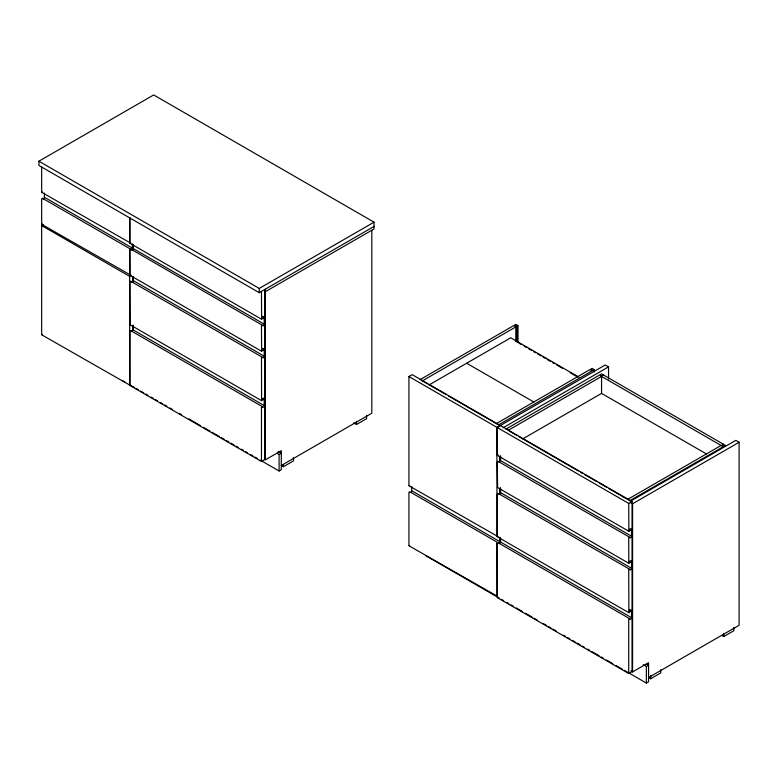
<?xml version="1.0" encoding="UTF-8"?>
<svg xmlns="http://www.w3.org/2000/svg" width="778" height="778" viewBox="0 0 778 778"><rect width="100%" height="100%" fill="white"/><g stroke="black" fill="none" stroke-linecap="round" stroke-linejoin="round"><path stroke-width="1.17" d="M498.153 454.722L497.317 455.334L497.249 427.54L500.555 425.624L632.037 501.538L632.037 530.168L629.383 529.273M42.44 191.991L41.672 192.195L41.652 166.9M42.44 224.006L41.672 224.21L41.652 198.847L42.576 198.322A1.303 0.749 -60 0 0 42.693 198.779M42.44 334.482L41.672 334.686L41.652 225.571L43.305 224.618M130.762 275.004L129.994 275.208L129.984 249.845L130.675 248.989L262.381 325.223A1.303 0.749 -60 0 0 263.304 325.758A1.303 0.749 -60 0 0 264.219 324.163L264.219 318.863L262.118 317.648M498.037 536.45L497.249 536.528L497.249 493.904L498.173 493.378A1.303 0.749 -60 0 0 498.202 493.631M130.305 242.911L41.788 192.361M130.675 243.125L129.984 243.057L129.984 217.889M130.305 274.926L41.788 224.385M130.305 385.402L41.788 334.861M409.617 485.589L408.927 485.53L408.927 376.542L412.233 374.636L500.196 425.42L496.889 427.326L408.927 376.542M409.617 545.602L408.927 545.543L408.927 492.318L409.841 491.784A1.303 0.749 -60 0 0 409.87 492.046M497.57 536.373L409.063 485.832M497.57 596.386L409.063 545.835M374.033 226.417L259.259 292.684L38.9 165.451L38.9 161.211L153.674 94.955L374.033 222.177L374.033 228.956L265.317 291.721M41.652 225.571L129.615 276.355L131.268 275.402M38.9 161.211L259.259 288.434L374.033 222.177M262.118 317.229L264.773 318.124L264.773 289.494M264.219 318.863L264.773 318.552L264.773 350.139L262.118 349.244M262.118 349.672L264.773 350.567L264.773 399.552L262.118 398.657M262.118 399.075L264.773 399.97L264.773 459.555L261.466 461.471L129.984 385.557L129.984 331.272L130.899 330.738A1.303 0.749 -60 0 0 130.928 331M276.997 453.253L279.098 454.469L281.296 453.195L278.154 451.376M420.023 379.674L515.804 324.377L518.002 325.651L518.002 342.612M518.002 325.651L514.696 326.283L515.804 326.925L422.328 380.889M281.296 465.497L371.826 413.225L371.826 230.23M281.49 465.604L283.406 466.712L293.51 460.887L293.51 457.707M353.62 422.853L356.499 424.516L366.594 418.69L366.594 415.51M260.202 460.099L279.098 471.011L281.296 469.737L281.296 450.656L265.317 459.876L265.317 289.183M428.902 385.042L510.747 337.788L578.958 377.174M496.335 423.611L589.802 369.647L590.91 370.289L592.009 369.647L590.91 369.015L592.009 368.373L594.207 369.647L594.207 371.991M498.435 424.944L594.207 369.647M499.768 425.877L605.226 364.989L608.532 366.895L608.532 379.012M503.074 427.783L608.532 366.895M505.788 429.184L601.559 373.887L725.514 445.454L629.742 500.75M508.083 430.399L601.559 376.435L601.559 393.396L522.787 438.87M603.757 375.161L600.46 375.803L722.208 446.095L723.307 445.454L722.208 444.822L723.307 444.18M627.632 499.418L721.099 445.454M630.326 501.256L735.793 440.367L739.1 442.274L739.1 625.269L648.57 677.541M497.249 427.54L628.731 503.444L632.037 501.538M630.939 502.812L632.592 503.765L739.1 442.274M629.383 529.692L632.037 530.586L632.037 562.183L629.383 561.288M629.383 561.716L632.037 562.611L632.037 611.596L629.383 610.691M629.383 611.119L632.037 612.014L632.037 671.599L628.731 673.505L497.249 597.601L497.249 543.316L498.173 542.781A1.303 0.749 -60 0 0 499.087 543.316A1.303 0.749 -60 0 0 500.011 541.721L500.011 537.481M630.939 670.967L632.592 671.92L648.57 662.691L648.57 681.781L646.362 683.045L624.326 670.325M643.212 664.694L646.362 666.513L648.57 665.239L646.469 664.023M648.764 677.648L650.68 678.756L660.775 672.921L660.775 669.741M721.848 635.451L723.764 636.56L733.868 630.725L733.868 627.545M498.29 461.821A1.303 0.749 -60 0 1 498.173 461.354L497.249 461.889L497.589 487.436M130.121 243.358L261.603 319.272L262.381 318.445A1.303 0.749 -60 0 1 263.304 316.85A1.303 0.749 -60 0 1 264.219 317.385L264.219 318.445M130.121 275.373L261.603 351.286L262.381 350.46A1.303 0.749 -60 0 1 263.304 348.875A1.303 0.749 -60 0 1 264.219 349.4L264.219 350.46M130.889 281.208L129.984 281.869L130.208 324.815M497.385 455.402L628.867 531.316L629.655 530.479A1.303 0.749 -60 0 1 630.569 528.894A1.303 0.749 -60 0 1 631.493 529.419L631.493 530.479M130.121 324.786L261.603 400.699L262.381 399.863A1.303 0.749 -60 0 1 263.304 398.278A1.303 0.749 -60 0 1 264.219 398.803L264.219 399.863M497.385 487.417L628.867 563.33L629.655 562.504A1.303 0.749 -60 0 1 630.569 560.909A1.303 0.749 -60 0 1 631.493 561.444L631.493 562.504M497.385 536.83L628.867 612.733L629.655 611.907A1.303 0.749 -60 0 1 630.569 610.322A1.303 0.749 -60 0 1 631.493 610.847L631.493 611.907M497.016 596.619L496.889 543.102L497.803 542.567A1.303 0.749 -60 0 0 498.717 543.102A1.303 0.749 -60 0 0 499.641 541.507L499.641 537.267M518.994 343.186L521.075 344.391M524.207 346.2L526.298 347.406M528.388 348.612L531.52 350.421M533.601 351.627L535.692 352.823M537.783 354.029L540.914 355.838M543.005 357.044L545.086 358.25M547.177 359.455L550.309 361.264M552.399 362.47L554.481 363.676M556.571 364.882L562.834 368.5M570.148 372.72L577.451 376.941M601.501 393.367L706.463 453.963M466.674 363.238L533.834 402.012M421.229 380.248L427.492 383.865M429.582 385.071L446.28 394.718M448.371 395.924L497.434 424.253M509.084 430.973L516.436 435.213M518.527 436.429L578.355 470.972M580.456 472.178L582.557 473.394M584.657 474.609L597.251 481.874M599.352 483.089L606.694 487.329M608.795 488.545L628.731 500.06M262.118 316.169L264.219 317.385M262.663 316.909L264.773 318.124M262.663 317.336L264.773 318.552M629.937 529.371L632.037 530.586M44.404 193.022L44.404 197.262L132.367 248.046A1.303 0.749 -60 0 1 130.996 249.757A1.303 0.749 -60 0 0 132.056 249.67A1.303 0.749 -60 0 0 132.737 248.26L132.737 245.08M132.737 248.26L264.219 324.163M500.011 456.054L500.011 460.294L631.493 536.207A1.303 0.749 -60 0 1 630.569 537.802A1.303 0.749 -60 0 1 629.655 537.267L498.173 461.354M42.576 198.322L130.539 249.106A1.303 0.749 -60 0 0 130.568 249.359M262.118 348.184L264.219 349.4M629.937 561.395L632.037 562.611M132.737 277.094L132.737 280.274L264.219 356.188A1.303 0.749 -60 0 1 263.304 357.773A1.303 0.749 -60 0 1 262.381 357.248L130.899 281.335M500.011 488.078L500.011 492.318L631.493 568.232A1.303 0.749 -60 0 1 630.569 569.817A1.303 0.749 -60 0 1 629.655 569.292L498.173 493.378M629.383 609.631L631.493 610.847M262.663 398.754L264.773 399.97M132.737 325.437L132.737 329.678L264.219 405.591A1.303 0.749 -60 0 1 263.304 407.186A1.303 0.749 -60 0 1 262.381 406.651L130.899 330.738M411.679 486.483L411.679 490.724L499.641 541.507M500.011 541.721L631.493 617.635A1.303 0.749 -60 0 1 630.569 619.22A1.303 0.749 -60 0 1 629.655 618.695L498.173 542.781M410.891 492.396L497.803 542.567M122.739 380.743L124.84 381.949M131.142 385.587L134.283 387.405M136.383 388.611L138.484 389.827M140.585 391.042L143.726 392.861M145.826 394.067L147.927 395.282M151.078 397.101L153.169 398.307M155.269 399.522L157.37 400.728M160.521 402.547L162.621 403.763M164.712 404.968L166.813 406.184M169.964 408.003L172.064 409.218M179.407 413.458L181.507 414.664M188.85 418.904L200.393 425.576M203.544 427.385L209.836 431.022M211.937 432.237L219.279 436.477M221.38 437.683L224.531 439.502M226.631 440.718L228.722 441.933M230.823 443.139L233.974 444.958M236.074 446.173L238.175 447.379M241.316 449.198L243.417 450.413M245.517 451.619L247.618 452.835M250.759 454.653L252.86 455.859M254.96 457.075L257.061 458.291M426.004 555.823L499.457 598.233M501.557 599.449L503.658 600.655M506.799 602.473L508.9 603.689M511 604.895L513.101 606.111M516.242 607.929L522.544 611.566M525.695 613.375L531.987 617.012M534.087 618.228L537.228 620.047M543.53 623.674L546.681 625.493M548.772 626.708L550.873 627.924M552.973 629.13L556.124 630.948M563.466 635.188L565.567 636.404M567.668 637.61L569.759 638.826M572.909 640.644L575.01 641.85M577.111 643.066L580.252 644.884M582.352 646.09L584.453 647.306M587.604 649.124L589.705 650.33M591.795 651.546L599.148 655.786M601.238 657.002L603.339 658.207M606.49 660.026L612.782 663.663M615.933 665.482L622.225 669.119M628.867 531.316L628.731 503.444M628.799 563.262L628.731 537.802L629.655 537.267M628.867 612.733L628.731 569.817L629.655 569.292M497.016 536.616L496.889 427.326M261.603 319.272L261.466 291.41M261.603 351.286L261.466 325.758L262.381 325.223M129.673 243.076L129.615 217.684M129.751 275.169L129.615 249.631L130.539 249.106M261.603 400.699L261.466 357.773L262.381 357.248M129.673 385.577L129.615 276.355M629.655 618.695L628.731 619.22L628.731 673.505M262.381 406.651L261.466 407.186L261.466 461.471M723.764 633.38L723.764 636.56M650.68 675.576L650.68 678.756M646.362 666.513L646.362 683.045M632.592 503.765L632.592 671.92M631.493 530.907L631.493 536.207M631.493 562.922L631.493 568.232M631.493 612.335L631.493 617.635M516.903 326.283L516.903 342.038M515.804 325.651L515.804 341.464M500.555 455.898L500.555 460.751M500.555 487.894L500.555 493.865M500.555 538.483L500.555 542.062M500.196 456.861L500.196 460.488M500.196 488.302L500.196 493.145M500.196 538.279L500.196 543.044M356.499 421.336L356.499 424.516M283.406 464.592L283.406 466.712M279.098 454.469L279.098 471.011M264.219 350.888L264.219 356.188M264.219 400.291L264.219 405.591M259.259 288.434L259.259 292.684M133.291 245.07L133.291 249.933M133.291 277.046L133.291 281.821M133.291 325.253L133.291 330.018M132.921 244.856L132.921 249.719M132.921 276.861L132.921 281.704M132.921 325.233L132.921 330.076M132.367 243.806L132.367 248.046M411.679 490.724A1.303 0.749 -60 0 1 410.298 492.445M500.011 460.294A1.303 0.749 -60 0 1 499.087 461.889M500.011 492.318A1.303 0.749 -60 0 1 499.33 493.738A1.303 0.749 -60 0 1 498.29 493.836M44.404 197.262A1.303 0.749 -60 0 1 43.257 198.954M132.737 329.678A1.303 0.749 -60 0 1 132.056 331.097A1.303 0.749 -60 0 1 131.025 331.204M132.737 280.274A1.303 0.749 -60 0 1 132.056 281.694A1.303 0.749 -60 0 1 131.025 281.792"/></g></svg>
